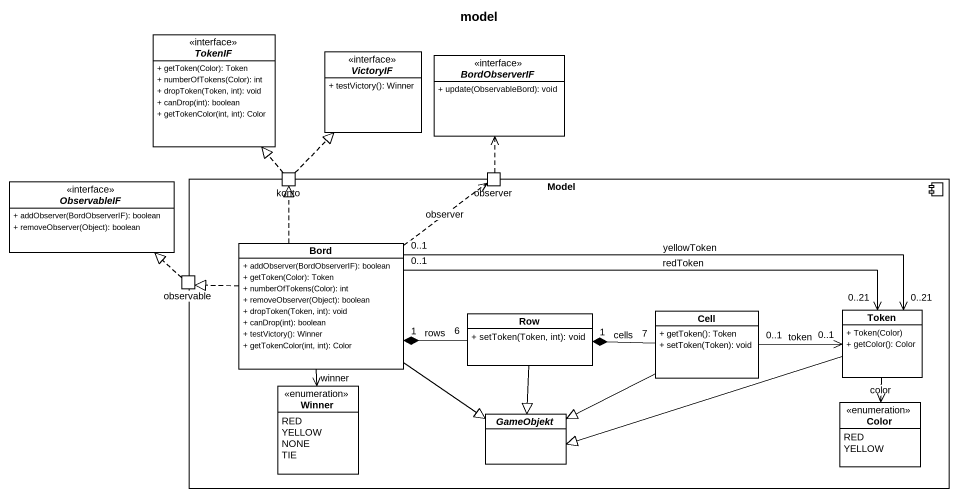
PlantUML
@startuml
title model
allowmixing
hide circle
hide empty members
skinparam classAttributeIconSize 0
interface TokenIF {
  + getToken(Color): Token
  + numberOfTokens(Color): int
  + dropToken(Token, int): void
  + canDrop(int): boolean
  + getTokenColor(int, int): Color
}
interface VictoryIF {
  + testVictory(): Winner
}
interface BordObserverIF {
  + update(ObservableBord): void
}
interface ObservableIF {
  + addObserver(BordObserverIF): boolean
  + removeObserver(Object): boolean
}
component Model {
  port konto
  port observer
  class Bord {
    + addObserver(BordObserverIF): boolean
    + getToken(Color): Token
    + numberOfTokens(Color): int
    + removeObserver(Object): boolean
    + dropToken(Token, int): void
    + canDrop(int): boolean
    + testVictory(): Winner
    + getTokenColor(int, int): Color
  }
  port observable
  class Row {
    + setToken(Token, int): void
  }
  class Cell {
    + getToken(): Token
    + setToken(Token): void
  }
  class Token {
    + Token(Color)
    + getColor(): Color
  }
  enum Winner {
    RED
    YELLOW
    NONE
    TIE
  }
  abstract class GameObjekt
  enum Color {
    RED
    YELLOW
  }
}
konto .up.|> TokenIF
konto .up.|> VictoryIF
observer .up.> BordObserverIF
Bord .up.|> konto
Bord .up.> observer : observer
Bord .left.|> observable
Bord --> Winner : winner
Bord --|> GameObjekt
observable .up.|> ObservableIF
Row "6" -left-* "1" Bord : rows
Row --|> GameObjekt
Cell "7" -left-* "1" Row : cells
Cell "0..1" -right-> "0..1" Token : token
Cell -left-|> GameObjekt
Token "0..21" <-left- "0..1" Bord : yellowToken
Token "0..21" <-left- "0..1" Bord : redToken
Token -left-|> GameObjekt
Token --> Color : color
@enduml
